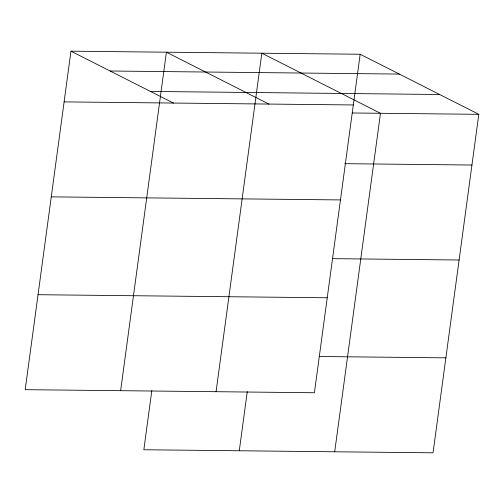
<?xml version="1.0" encoding="UTF-8"?>
<svg xmlns="http://www.w3.org/2000/svg" width="504" height="504" viewBox="0 0 504 504"><rect width="100%" height="100%" fill="white"/><g stroke="black" fill="none" stroke-linecap="round" stroke-linejoin="round"><path stroke-width="0.76" d="M70.963 51.181L25.2 389.674L314.401 392.742L360.165 54.249L70.963 51.181L173.521 103.118M120.632 390.688L166.402 52.195L268.96 104.126M151.836 390.594L143.835 449.751L433.037 452.819L478.8 114.326L360.165 54.249M216.071 391.696L261.834 53.204L380.47 113.28L334.706 451.773M239.274 450.765L247.269 391.602M110.118 71.007L399.313 74.075M150.45 91.432L439.652 94.5M64.109 101.89L353.31 104.958M352.309 112.984L478.8 114.326M344.673 163.68L471.946 165.029M51.269 196.862L340.471 199.924M332.615 258.659L459.106 260.001M38.039 294.708L327.241 297.769M319.385 356.504L445.876 357.846"/></g></svg>
